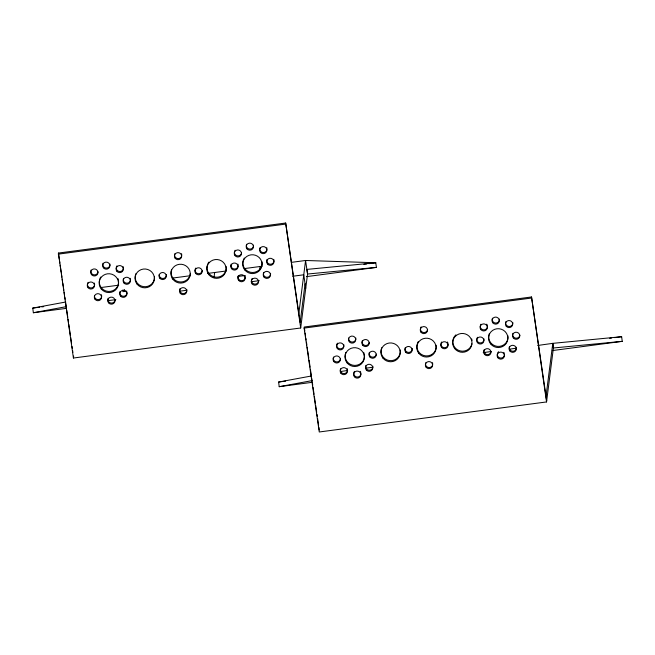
<?xml version="1.0" encoding="UTF-8"?>
<svg xmlns="http://www.w3.org/2000/svg" width="655" height="655" viewBox="0 0 655 655"><rect width="100%" height="100%" fill="white"/><g stroke="black" fill="none" stroke-linecap="round" stroke-linejoin="round"><path stroke-width="0.98" d="M306.442 276.639L376.396 267.396L375.79 262.753L306.941 269.401L307.547 274.036L300.686 327.991L73.417 358.031L73.663 356.05M73.417 358.031L58.401 253.059L285.67 223.019L300.17 322.383L305.066 283.82M123.066 289.887L122.837 291.671L126.882 291.139M214.087 276.975L214.66 272.505M259.773 269.18L260.117 266.495M300.686 327.991L285.67 223.019M298.852 313.352L305.574 260.485L375.79 262.753L368.806 263.678M537.64 345.472L552.787 343.351L553.401 347.993L546.54 401.941L319.263 431.981L304.108 328.098L304.248 327.009L531.524 296.969L546.679 400.852M546.54 401.941L531.524 296.969M546.016 396.332L552.787 343.351L621.644 336.703L622.25 341.345L552.288 350.589M371.762 367.398L365.727 368.192M66.294 308.382L33.356 312.738L32.75 308.096L65.688 302.02M33.356 312.738L66.294 306.663M312.14 382.332L279.21 386.687L278.604 382.045L311.534 375.97M279.21 386.687L312.148 380.612M58.262 254.148L285.531 224.108M100.51 287.594L118.694 285.187M172.232 278.113L190.417 275.706M207.586 273.438L226.515 270.941M244.307 268.591L262.131 266.233M291.426 262.36L305.574 260.485L307.547 274.036L376.396 267.396M237.994 276.451L245.06 275.518M32.75 308.096L39.734 307.17M41.732 306.908L43.729 306.646M363.812 264.342L366.808 263.94M107.788 300.694L115.87 299.622M179.503 291.213L186.577 290.28M251.225 281.732L259.306 280.668M292.638 276.254L303.756 274.789L305.729 288.339M304.108 328.098L531.385 298.058M340.559 371.516L347.658 370.468M483.284 352.652L491.389 351.465M509.459 349.197L516.549 348.141M278.604 382.045L285.588 381.128M609.666 338.291L611.664 338.021M614.652 337.628L621.644 336.703M622.25 341.345L553.401 347.993L552.738 343.474M483.333 352.529L485.33 352.717M304.395 328.016L304.837 331.021M305.132 333.027L305.566 336.04M305.86 338.046L306.155 340.06M306.45 342.066L306.884 345.079M307.179 347.084L307.473 349.09M307.768 351.096L308.792 358.121M309.078 360.127L310.11 367.152M310.396 369.166L311.428 376.191M311.714 378.197L312.157 381.21M312.451 383.216L312.746 385.222M313.033 387.228L314.064 394.253M314.351 396.267L315.374 403.292M315.669 405.298L316.692 412.322M316.987 414.328L317.282 416.334M317.577 418.348L318.6 425.373M318.879 427.281L319.272 429.991M124.475 289.526L124.769 291.532M58.401 253.059L59.278 259.077M59.572 261.083L59.859 263.097M60.154 265.103L61.177 272.128M61.472 274.134L61.914 277.147M62.209 279.153L62.495 281.159M62.79 283.165L63.232 286.178M63.527 288.184L63.813 290.198M64.108 292.204L64.55 295.209M64.837 297.223L65.132 299.229M65.426 301.235L66.45 308.259M66.744 310.265L67.768 317.29M68.063 319.304L68.505 322.309M68.791 324.323L70.404 335.36M70.699 337.366L71.575 343.392M72.017 346.405L72.312 348.411M72.599 350.417L72.893 352.423M512.824 322.506A3.627 3.529 7.2 0 1 508.796 326.485A3.627 3.529 7.2 0 1 505.873 321.638M427.625 329.465A3.627 3.529 7.2 0 1 422.68 332.281A3.627 3.529 7.2 0 1 421.132 326.878M347.527 370.501A3.627 3.529 7.2 0 1 343.032 373.473A3.627 3.529 7.2 0 1 340.567 368.716M347.265 368.691A3.627 3.529 7.2 0 1 347.518 369.584M343.908 344.833A3.627 3.529 7.2 0 1 339.413 348.722A3.627 3.529 7.2 0 1 337.423 343.163M369.289 342.401A3.627 3.529 7.2 0 1 364.794 345.365A3.627 3.529 7.2 0 1 362.33 340.608M432.734 364.467A3.627 3.529 7.2 0 1 428.231 367.439A3.627 3.529 7.2 0 1 425.775 362.682M432.472 362.657A3.627 3.529 7.2 0 1 432.726 363.541M360.954 373.031A3.627 3.529 7.2 0 1 356.459 376.92A3.627 3.529 7.2 0 1 354.47 371.369M360.217 371.344A3.627 3.529 7.2 0 1 360.7 372.138M355.845 338.029A3.627 3.529 7.2 0 1 352.292 342.033A3.627 3.529 7.2 0 1 348.656 338.054M340.469 358.825A3.627 3.529 7.2 0 1 335.966 361.789A3.627 3.529 7.2 0 1 333.501 357.032M507.92 335.769A9.669 9.416 7.2 0 1 497.194 346.372A9.669 9.416 7.2 0 1 489.383 333.46M483.996 338.93A3.627 3.529 7.2 0 1 479.509 342.819A3.627 3.529 7.2 0 1 477.511 337.26M491.07 351.53A3.627 3.529 7.2 0 1 486.567 354.502A3.627 3.529 7.2 0 1 484.11 349.745M504.497 354.06A3.627 3.529 7.2 0 1 500.944 358.064A3.627 3.529 7.2 0 1 497.309 354.085M497.538 353.192A3.627 3.529 7.2 0 1 498.668 351.735M503.76 352.374A3.627 3.529 7.2 0 1 504.235 353.168M516.435 347.256A3.627 3.529 7.2 0 1 512.407 351.236A3.627 3.529 7.2 0 1 509.484 346.389M519.89 335.106A3.627 3.529 7.2 0 1 515.395 338.078A3.627 3.529 7.2 0 1 512.931 333.321M499.388 319.059A3.627 3.529 7.2 0 1 495.36 323.03A3.627 3.529 7.2 0 1 492.437 318.191M487.451 325.854A3.627 3.529 7.2 0 1 483.898 329.866A3.627 3.529 7.2 0 1 480.262 325.887M480.5 324.995A3.627 3.529 7.2 0 1 480.958 324.192M486.714 324.168A3.627 3.529 7.2 0 1 487.189 324.97M471.927 343.777A9.669 9.416 7.2 0 1 457.722 349.95A9.669 9.416 7.2 0 1 455.864 334.852M471.657 338.905A9.669 9.416 7.2 0 1 472.034 340.51M448.11 343.67A3.627 3.529 7.2 0 1 444.565 347.682A3.627 3.529 7.2 0 1 440.93 343.695M441.159 342.802A3.627 3.529 7.2 0 1 441.626 342.008M447.373 341.984A3.627 3.529 7.2 0 1 447.856 342.778M436.148 345.25A9.669 9.416 7.2 0 1 425.84 355.902A9.669 9.416 7.2 0 1 417.333 343.719M417.612 342.95A9.669 9.416 7.2 0 1 418.373 341.484M412.224 348.411A3.627 3.529 7.2 0 1 408.204 352.39A3.627 3.529 7.2 0 1 405.273 347.551M372.892 366.227A3.627 3.529 7.2 0 1 368.871 370.206A3.627 3.529 7.2 0 1 365.94 365.367M400.262 349.999A9.669 9.416 7.2 0 1 389.537 360.602A9.669 9.416 7.2 0 1 381.726 347.69M363.705 352.365A9.669 9.416 7.2 0 1 354.912 365.424A9.669 9.416 7.2 0 1 345.84 352.431M376.355 354.077A3.627 3.529 7.2 0 1 371.852 357.049A3.627 3.529 7.2 0 1 369.387 352.292M226.188 266.56A9.669 9.416 7.2 0 1 215.454 277.163A9.669 9.416 7.2 0 1 207.643 264.252M207.995 263.506A9.669 9.416 7.2 0 1 208.888 262.115M273.774 259.347A3.627 3.529 7.2 0 1 270.482 264.243A3.627 3.529 7.2 0 1 267.076 259.372M266.978 249.473A3.627 3.529 7.2 0 1 262.483 252.445A3.627 3.529 7.2 0 1 260.019 247.688M266.716 247.664A3.627 3.529 7.2 0 1 266.97 248.556M253.534 245.101A3.627 3.529 7.2 0 1 249.514 249.08A3.627 3.529 7.2 0 1 246.583 244.241M241.605 252.83A3.627 3.529 7.2 0 1 236.651 255.647A3.627 3.529 7.2 0 1 235.112 250.243M181.771 255.515A3.627 3.529 7.2 0 1 177.276 258.479A3.627 3.529 7.2 0 1 174.811 253.722M181.509 253.698A3.627 3.529 7.2 0 1 181.762 254.59M101.41 294.742A3.627 3.529 7.2 0 1 98.586 299.605A3.627 3.529 7.2 0 1 94.476 295.659M98.062 271.8A3.627 3.529 7.2 0 1 93.567 274.773A3.627 3.529 7.2 0 1 91.102 270.016M94.353 283.058A3.627 3.529 7.2 0 1 90.578 287.93A3.627 3.529 7.2 0 1 88.122 282.289M123.173 266.634A3.627 3.529 7.2 0 1 119.406 271.506A3.627 3.529 7.2 0 1 116.942 265.865M186.871 289.592A3.627 3.529 7.2 0 1 182.843 293.571A3.627 3.529 7.2 0 1 179.92 288.732M115.108 300.006A3.627 3.529 7.2 0 1 110.613 302.97A3.627 3.529 7.2 0 1 108.149 298.213M109.991 264.08A3.627 3.529 7.2 0 1 105.971 268.059A3.627 3.529 7.2 0 1 103.04 263.212M262.065 261.812A9.669 9.416 7.2 0 1 250.505 272.284A9.669 9.416 7.2 0 1 244.299 258.045M238.158 265.897A3.627 3.529 7.2 0 1 233.655 268.869A3.627 3.529 7.2 0 1 231.19 264.112M237.888 264.088A3.627 3.529 7.2 0 1 238.15 264.98M244.954 275.771A3.627 3.529 7.2 0 1 241.654 280.668A3.627 3.529 7.2 0 1 238.256 275.796M258.651 281.028A3.627 3.529 7.2 0 1 253.698 283.852A3.627 3.529 7.2 0 1 252.159 278.44M270.581 273.307A3.627 3.529 7.2 0 1 266.56 277.286A3.627 3.529 7.2 0 1 263.629 272.439M202.272 270.646A3.627 3.529 7.2 0 1 197.319 273.462A3.627 3.529 7.2 0 1 195.771 268.059M190.327 273.757A9.669 9.416 7.2 0 1 178.733 281.773A9.669 9.416 7.2 0 1 171.479 269.77M166.378 274.461A3.627 3.529 7.2 0 1 162.825 278.473A3.627 3.529 7.2 0 1 159.19 274.494M127.037 292.277A3.627 3.529 7.2 0 1 123.017 296.256A3.627 3.529 7.2 0 1 120.086 291.409M154.498 276.86A9.669 9.416 7.2 0 1 143.265 286.595A9.669 9.416 7.2 0 1 135.88 273.741M118.53 280.79A9.669 9.416 7.2 0 1 108.214 291.442A9.669 9.416 7.2 0 1 99.716 279.251M99.994 278.481A9.669 9.416 7.2 0 1 100.755 277.024M117.851 278.416A9.669 9.416 7.2 0 1 118.375 279.98M130.239 278.318A3.627 3.529 7.2 0 1 126.939 283.214A3.627 3.529 7.2 0 1 123.541 278.342M333.878 361.625A3.627 3.529 7.2 0 0 340.092 360.807A3.627 3.529 7.2 0 0 336.22 355.968A3.627 3.529 7.2 0 0 333.878 361.625M506.241 326.231A3.627 3.529 7.2 0 0 512.456 325.412A3.627 3.529 7.2 0 0 508.583 320.573A3.627 3.529 7.2 0 0 506.241 326.231M340.936 373.309A3.627 3.529 7.2 0 0 347.15 372.49A3.627 3.529 7.2 0 0 343.277 367.651A3.627 3.529 7.2 0 0 340.936 373.309M421.034 332.265A3.627 3.529 7.2 0 0 427.248 331.446A3.627 3.529 7.2 0 0 423.376 326.608A3.627 3.529 7.2 0 0 421.034 332.265M337.325 348.558A3.627 3.529 7.2 0 0 343.539 347.74A3.627 3.529 7.2 0 0 339.667 342.901A3.627 3.529 7.2 0 0 337.325 348.558M362.698 345.201A3.627 3.529 7.2 0 0 368.921 344.383A3.627 3.529 7.2 0 0 365.04 339.544A3.627 3.529 7.2 0 0 362.698 345.201M426.143 367.275A3.627 3.529 7.2 0 0 432.357 366.448A3.627 3.529 7.2 0 0 428.485 361.609A3.627 3.529 7.2 0 0 426.143 367.275M354.371 376.756A3.627 3.529 7.2 0 0 360.586 375.937A3.627 3.529 7.2 0 0 356.713 371.098A3.627 3.529 7.2 0 0 354.371 376.756M349.262 341.754A3.627 3.529 7.2 0 0 355.485 340.936A3.627 3.529 7.2 0 0 351.612 336.097A3.627 3.529 7.2 0 0 349.262 341.754M441.535 347.396A3.627 3.529 7.2 0 0 447.75 346.577A3.627 3.529 7.2 0 0 443.877 341.738A3.627 3.529 7.2 0 0 441.535 347.396M454.717 348.632A9.669 9.416 7.2 0 0 471.297 346.438A9.669 9.416 7.2 0 0 460.964 333.534A9.669 9.416 7.2 0 0 454.717 348.632M418.84 353.373A9.669 9.416 7.2 0 0 435.411 351.178A9.669 9.416 7.2 0 0 425.079 338.275A9.669 9.416 7.2 0 0 418.84 353.373M405.65 352.144A3.627 3.529 7.2 0 0 411.864 351.317A3.627 3.529 7.2 0 0 407.991 346.479A3.627 3.529 7.2 0 0 405.65 352.144M347.068 362.862A9.669 9.416 7.2 0 0 363.64 360.668A9.669 9.416 7.2 0 0 353.307 347.764A9.669 9.416 7.2 0 0 347.068 362.862M513.299 337.915A3.627 3.529 7.2 0 0 519.521 337.088A3.627 3.529 7.2 0 0 515.649 332.249A3.627 3.529 7.2 0 0 513.299 337.915M366.309 369.952A3.627 3.529 7.2 0 0 372.531 369.133A3.627 3.529 7.2 0 0 368.65 364.295A3.627 3.529 7.2 0 0 366.309 369.952M369.764 356.885A3.627 3.529 7.2 0 0 375.978 356.066A3.627 3.529 7.2 0 0 372.106 351.227A3.627 3.529 7.2 0 0 369.764 356.885M480.868 329.588A3.627 3.529 7.2 0 0 487.083 328.761A3.627 3.529 7.2 0 0 483.21 323.922A3.627 3.529 7.2 0 0 480.868 329.588M382.954 358.113A9.669 9.416 7.2 0 0 399.525 355.927A9.669 9.416 7.2 0 0 389.193 343.015A9.669 9.416 7.2 0 0 382.954 358.113M492.806 322.784A3.627 3.529 7.2 0 0 499.02 321.957A3.627 3.529 7.2 0 0 495.147 317.118A3.627 3.529 7.2 0 0 492.806 322.784M490.603 343.883A9.669 9.416 7.2 0 0 507.183 341.697A9.669 9.416 7.2 0 0 496.85 328.785A9.669 9.416 7.2 0 0 490.603 343.883M477.421 342.655A3.627 3.529 7.2 0 0 483.636 341.836A3.627 3.529 7.2 0 0 479.763 336.998A3.627 3.529 7.2 0 0 477.421 342.655M484.479 354.339A3.627 3.529 7.2 0 0 490.693 353.512A3.627 3.529 7.2 0 0 486.821 348.673A3.627 3.529 7.2 0 0 484.479 354.339M497.915 357.786A3.627 3.529 7.2 0 0 504.129 356.967A3.627 3.529 7.2 0 0 500.256 352.128A3.627 3.529 7.2 0 0 497.915 357.786M509.852 350.982A3.627 3.529 7.2 0 0 516.066 350.163A3.627 3.529 7.2 0 0 512.194 345.324A3.627 3.529 7.2 0 0 509.852 350.982M208.871 274.682A9.669 9.416 7.2 0 0 225.443 272.488A9.669 9.416 7.2 0 0 215.11 259.585A9.669 9.416 7.2 0 0 208.871 274.682M95.09 299.36A3.627 3.529 7.2 0 0 101.304 298.541A3.627 3.529 7.2 0 0 97.431 293.694A3.627 3.529 7.2 0 0 95.09 299.36M175.188 258.316A3.627 3.529 7.2 0 0 181.402 257.497A3.627 3.529 7.2 0 0 177.53 252.658A3.627 3.529 7.2 0 0 175.188 258.316M91.479 274.609A3.627 3.529 7.2 0 0 97.693 273.79A3.627 3.529 7.2 0 0 93.821 268.943A3.627 3.529 7.2 0 0 91.479 274.609M260.387 252.281A3.627 3.529 7.2 0 0 266.61 251.463A3.627 3.529 7.2 0 0 262.729 246.616A3.627 3.529 7.2 0 0 260.387 252.281M88.024 287.676A3.627 3.529 7.2 0 0 94.238 286.857A3.627 3.529 7.2 0 0 90.365 282.018A3.627 3.529 7.2 0 0 88.024 287.676M116.852 271.252A3.627 3.529 7.2 0 0 123.066 270.433A3.627 3.529 7.2 0 0 119.194 265.594A3.627 3.529 7.2 0 0 116.852 271.252M180.289 293.325A3.627 3.529 7.2 0 0 186.503 292.498A3.627 3.529 7.2 0 0 182.63 287.66A3.627 3.529 7.2 0 0 180.289 293.325M108.517 302.806A3.627 3.529 7.2 0 0 114.74 301.988A3.627 3.529 7.2 0 0 110.867 297.149A3.627 3.529 7.2 0 0 108.517 302.806M103.416 267.805A3.627 3.529 7.2 0 0 109.631 266.986A3.627 3.529 7.2 0 0 105.758 262.139A3.627 3.529 7.2 0 0 103.416 267.805M195.681 273.446A3.627 3.529 7.2 0 0 201.896 272.627A3.627 3.529 7.2 0 0 198.023 267.789A3.627 3.529 7.2 0 0 195.681 273.446M172.986 279.423A9.669 9.416 7.2 0 0 189.557 277.229A9.669 9.416 7.2 0 0 179.233 264.325A9.669 9.416 7.2 0 0 172.986 279.423M159.795 278.195A3.627 3.529 7.2 0 0 166.01 277.368A3.627 3.529 7.2 0 0 162.137 272.529A3.627 3.529 7.2 0 0 159.795 278.195M101.214 288.904A9.669 9.416 7.2 0 0 117.785 286.718A9.669 9.416 7.2 0 0 107.461 273.815A9.669 9.416 7.2 0 0 101.214 288.904M267.453 263.965A3.627 3.529 7.2 0 0 273.667 263.138A3.627 3.529 7.2 0 0 269.794 258.299A3.627 3.529 7.2 0 0 267.453 263.965M120.463 296.003A3.627 3.529 7.2 0 0 126.677 295.184A3.627 3.529 7.2 0 0 122.804 290.345A3.627 3.529 7.2 0 0 120.463 296.003M123.91 282.935A3.627 3.529 7.2 0 0 130.124 282.117A3.627 3.529 7.2 0 0 126.251 277.27A3.627 3.529 7.2 0 0 123.91 282.935M235.014 255.638A3.627 3.529 7.2 0 0 241.228 254.811A3.627 3.529 7.2 0 0 237.356 249.973A3.627 3.529 7.2 0 0 235.014 255.638M137.1 284.164A9.669 9.416 7.2 0 0 153.671 281.977A9.669 9.416 7.2 0 0 143.347 269.066A9.669 9.416 7.2 0 0 137.1 284.164M246.951 248.835A3.627 3.529 7.2 0 0 253.174 248.008A3.627 3.529 7.2 0 0 249.293 243.169A3.627 3.529 7.2 0 0 246.951 248.835M244.757 269.934A9.669 9.416 7.2 0 0 261.329 267.748A9.669 9.416 7.2 0 0 250.996 254.836A9.669 9.416 7.2 0 0 244.757 269.934M231.567 268.706A3.627 3.529 7.2 0 0 237.781 267.887A3.627 3.529 7.2 0 0 233.909 263.04A3.627 3.529 7.2 0 0 231.567 268.706M238.625 280.389A3.627 3.529 7.2 0 0 244.839 279.562A3.627 3.529 7.2 0 0 240.966 274.723A3.627 3.529 7.2 0 0 238.625 280.389M252.06 283.836A3.627 3.529 7.2 0 0 258.275 283.017A3.627 3.529 7.2 0 0 254.402 278.17A3.627 3.529 7.2 0 0 252.06 283.836M263.998 277.032A3.627 3.529 7.2 0 0 270.22 276.214A3.627 3.529 7.2 0 0 266.339 271.375A3.627 3.529 7.2 0 0 263.998 277.032"/></g></svg>
